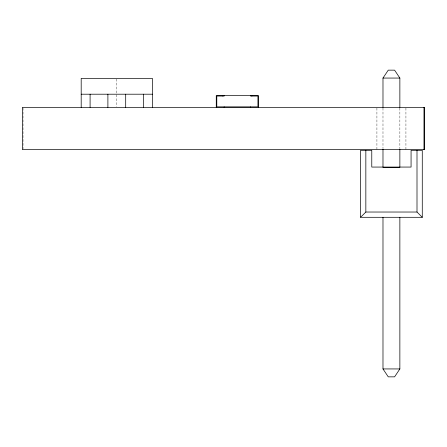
<?xml version="1.0" encoding="UTF-8"?>
<svg xmlns="http://www.w3.org/2000/svg" width="447" height="447" viewBox="0 0 447 447"><rect width="100%" height="100%" fill="white"/><g stroke="black" fill="none" stroke-linecap="round" stroke-linejoin="round"><path stroke-width="0.34" stroke-dasharray="2.23 1.68" d="M405.926 108.079L405.926 149.583M399.864 108.068L399.864 148.544M382.984 108.068L382.984 148.544M376.916 108.079L376.916 149.583M116.796 79.069L116.796 106.699M23.021 108.079L23.021 148.89"/><path stroke-width="0.67" d="M382.984 107.369L382.984 78.063L388.259 70.151L394.589 70.151L399.864 78.063L399.864 107.369M399.864 217.303L399.864 368.937L394.589 376.849L388.259 376.849L382.984 368.937L382.984 217.303M360.567 217.303L360.567 150.321L371.775 150.321L371.775 167.066L411.067 167.066L411.067 150.321L422.275 150.321L422.275 217.303L360.567 217.303L365.842 212.029L365.842 150.321M382.984 78.063L399.864 78.063M81.192 94.205L152.393 94.205M365.842 212.029L417.001 212.029L422.275 217.303M382.984 368.937L399.864 368.937M423.979 107.386L423.979 149.583M417.001 150.321L417.001 212.029M399.864 149.242L399.864 167.385L382.984 167.385L382.984 149.242M258.461 107.386L258.461 95.524L216.264 95.524L216.264 107.386M251.868 95.524L251.868 96.049M250.549 95.524L250.549 96.049L257.93 96.049L257.93 106.861L216.795 106.861L216.795 96.049L224.176 96.049L224.176 95.524M250.549 106.861L250.549 107.386M224.176 106.861L224.176 107.386M222.857 95.524L222.857 96.049M152.393 107.386L152.393 78.381L81.192 78.381L81.192 107.386M143.498 94.205L143.498 107.386M125.696 94.205L125.696 107.386M107.895 94.205L107.895 107.386M90.093 94.205L90.093 107.386M424.65 107.386L22.35 107.386L22.35 149.583L424.65 149.583L424.65 107.386"/></g></svg>
